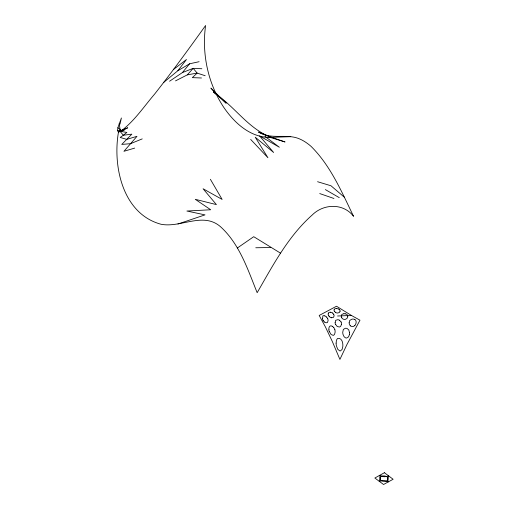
<?xml version="1.0" encoding="UTF-8"?>
<svg xmlns="http://www.w3.org/2000/svg" width="510" height="510" viewBox="0 0 510 510"><rect width="100%" height="100%" fill="white"/><g stroke="black" fill="none" stroke-linecap="round" stroke-linejoin="round"><path stroke-width="0.76" d="M334.12 309.895L334.745 308.799L336.358 308.48M340.062 311.189L339.411 312.477L337.786 313A3.685 3.27 1.3 0 1 335.554 312.432M347.642 316.786L347.017 318.399L345.493 319.317A3.768 3.564 -61.5 0 1 342.739 318.846L341.745 317.768M118.256 131.956L127.742 127.768L120.086 131.714L118.256 131.956L117.549 130.573L117.886 127.685L121.393 117.982L120.022 124.057M118.562 131.599C112.417 165.954 122.61 213.951 161.071 224.266C180.801 228.11 202.999 211.554 220.403 226.625C239.534 243.882 247.745 269.49 257.167 292.689C272.958 265.315 288.144 236.347 312.114 215.099C323.506 203.605 343.262 202.923 353.551 216.285C341.643 191.843 330.665 165.769 311.03 146.344C306.523 142.43 301.416 139.122 295.609 137.541C283.337 134.487 269.72 139.255 258.5 132.052L271.447 137.343L290.776 136.68M341.388 324.513L340.75 326.177A2.276 2.25 -83.3 0 1 339.411 326.993L337.244 326.521L335.574 324.373M349.426 334.636L348.559 336.849L346.806 337.971A2.582 2.34 48.6 0 1 345.512 337.83L344.103 336.747L343.045 334.483A9.429 9.295 38.6 0 1 342.733 332.291L343.364 329.409L345.385 328.274A4.08 3.825 -72.3 0 1 347.112 328.497L348.751 329.925L349.497 332.431M120.086 131.714C133.971 121.737 143.578 106.992 154.581 94.14C172.189 71.719 189.012 48.686 205.594 25.5C201.679 53.658 207.901 83.238 223.558 107.049C234.326 122.961 250.907 138.331 271.447 137.343M163.704 82.41L177.831 70.737L186.469 59.517L173.508 69.475M169.581 81.224L182.44 72.554L189.592 63.795L199.104 61.704M175.51 80.886L187.291 74.874L193.175 68.34L201.871 68.748M354.743 325.616L355.228 325.036A3.691 3.003 -87.4 0 0 355.591 324.347A3.615 2.85 -76.7 0 0 354.737 319.285M237.354 248L253.731 236.697L280.589 253.196M177.831 70.737L189.592 63.795M142.226 138.892L130.547 143.667L121.75 144.432L131.841 134.149L123.324 135.246L120.201 137.458L126.741 139.37L136.98 136.323L123.936 151.304L134.691 148.091M182.44 72.554L193.175 68.34L197.147 73.089L205.179 75.729M177.952 224.005L205.014 214.876L186.909 211.032L210.7 209.757L195.26 199.314L216.406 204.606L203.069 188.751L222.13 199.429L210.375 179.278M187.291 74.874L197.147 73.089L192.334 77.635L201.469 77.992M343.969 313.669L341.866 314.402L341.267 316.296A4.52 4.08 -7.5 0 0 341.706 317.787M117.549 130.573L124.536 130.05M337.569 315.996L351.416 315.448L359.977 320.203L346.876 344.658L339.909 359.403L332.291 341.432L325.425 326.948L319.183 315.46L336.498 306.236L351.416 315.448M255.771 247.764L270.759 247.509M330.493 312.171L328.791 312.407L328.261 313.88M331.43 317.736L333.279 317.52L334.056 316.136A3.857 3.411 8.1 0 0 333.655 314.268M345.589 313.828L346.328 314.122A3.557 2.888 -37.3 0 1 346.794 314.453A3.57 2.913 -42.4 0 1 347.782 316.767M317.571 181.719L330.99 185.774L344.62 197.44M268.859 137.005L285.052 141.965L270.561 136.909M319.732 193.57L333.948 198.486M269.108 136.399L267.661 135.896C247.72 126.805 235.167 107.91 217.662 95.351M324.838 315.824L323.225 315.652A1.53 1.192 67 0 0 322.887 315.888L322.562 318.591M338.589 308.958L339.456 309.557M332.291 326.266C329.881 324.596 328.3 327.72 329.014 329.811M354.66 319.438L353.245 319.037A6.069 4.654 -55.4 0 0 351.721 319.26L349.713 320.484L349.12 322.843M325.361 189.599L339.271 197.65M339.456 320.184L341.075 321.995M335.58 312.4L334.624 311.502M332.501 312.955L333.706 314.243M264.958 136.368L279.333 147.231L259.571 135.883L273.628 152.484L255.236 137.222L267.922 157.718L250.684 139.428M324.545 322.001L325.973 322.747L327.12 322.651A1.517 1.396 71.4 0 0 327.509 322.365L328.096 320.618A4.839 4.507 53 0 0 327.681 318.731M216.476 94.414L213.511 92.074L216.393 94.446M218.121 95.867L226.166 103.211L210.891 88.09L217.738 95.657M117.886 127.685L122.081 131.223L120.354 131.338L126.862 132.434L123.324 135.246L119.837 131.044M326.61 316.984L327.758 318.705M329.479 316.614L328.931 315.919M350.262 325.718L349.497 324.481A5.304 4.979 -66.9 0 1 349.165 322.836M333.789 327.496L334.872 329.785M323.41 320.713L323.155 320.261M329.415 331.698L331.092 334.541L333.215 335.344A1.632 1.587 -23.2 0 0 333.757 335.166L334.611 334.209L335.07 332.399A8.045 7.956 44.4 0 0 334.898 329.779M119.2 123.439L120.252 130.617M335.159 322.677L335.656 320.318L337.862 319.674A4.195 3.755 1.1 0 1 339.424 320.229M336.141 343.115L336.421 340.278L337.32 338.716A1.963 1.912 21 0 1 337.862 338.411C340.884 337.677 342.663 341.279 342.765 343.804A14.121 12.552 50 0 1 342.79 346.59L342.095 349.433L340.444 350.893A1.696 1.536 21.3 0 1 339.807 350.899L337.735 349.305L336.472 345.99A17.716 16.868 -14.2 0 1 336.064 343.122M350.255 325.724A3.207 2.856 -85.3 0 0 350.797 326.17L352.48 326.617A4.482 3.831 85 0 0 354.699 325.558M343.95 313.777A4.768 3.385 -19.8 0 1 345.538 313.905M334.503 311.534A3.697 2.735 17.4 0 1 334.088 309.889M336.364 308.563A3.653 2.085 4.1 0 1 338.519 309.015M339.367 309.615A3.672 2.697 -9.4 0 1 340.106 311.183M349.439 332.431A7.401 6.203 75.4 0 1 349.369 334.617M335.497 324.405A6.133 5.941 53.9 0 1 335.083 322.683M341.113 321.976A4.807 4.564 -68 0 1 341.432 324.519M328.765 316.002A3.876 3.207 45.5 0 1 328.134 313.86M330.499 312.248A3.876 2.639 24.4 0 1 332.456 313.012M331.417 317.8A3.908 3.717 47.4 0 1 329.441 316.653M329.275 331.755A10.021 9.32 -73.8 0 1 328.854 329.842M332.265 326.317A4.851 4.635 62.3 0 1 333.731 327.541M323.008 320.356A5.361 4.405 76 0 1 322.397 318.616M324.825 315.926A4.851 3.525 50.7 0 1 326.54 317.073M324.5 322.071A5.412 4.915 87.6 0 1 323.334 320.777M380.498 478.393L379.21 481.274L383.96 480.414L388.32 481.893L387.504 478.782L388.786 475.996L384.113 476.78L379.612 475.377L380.498 478.393M380.065 477.443L379.988 477.602A5.043 3.258 3.6 0 0 379.88 479.139L380.798 480.401L382.602 481.166A5.049 3.258 3.7 0 0 384.973 481.325L386.873 480.815L387.97 479.687A5.043 3.251 3.7 0 0 388.084 478.15L387.179 476.882L385.362 476.104A5.043 3.251 3.7 0 0 382.978 475.945L381.072 476.467L380.065 477.443M384.412 472.706L374.85 478.023L383.552 484.5L393.127 479.266L384.412 472.706"/></g></svg>
